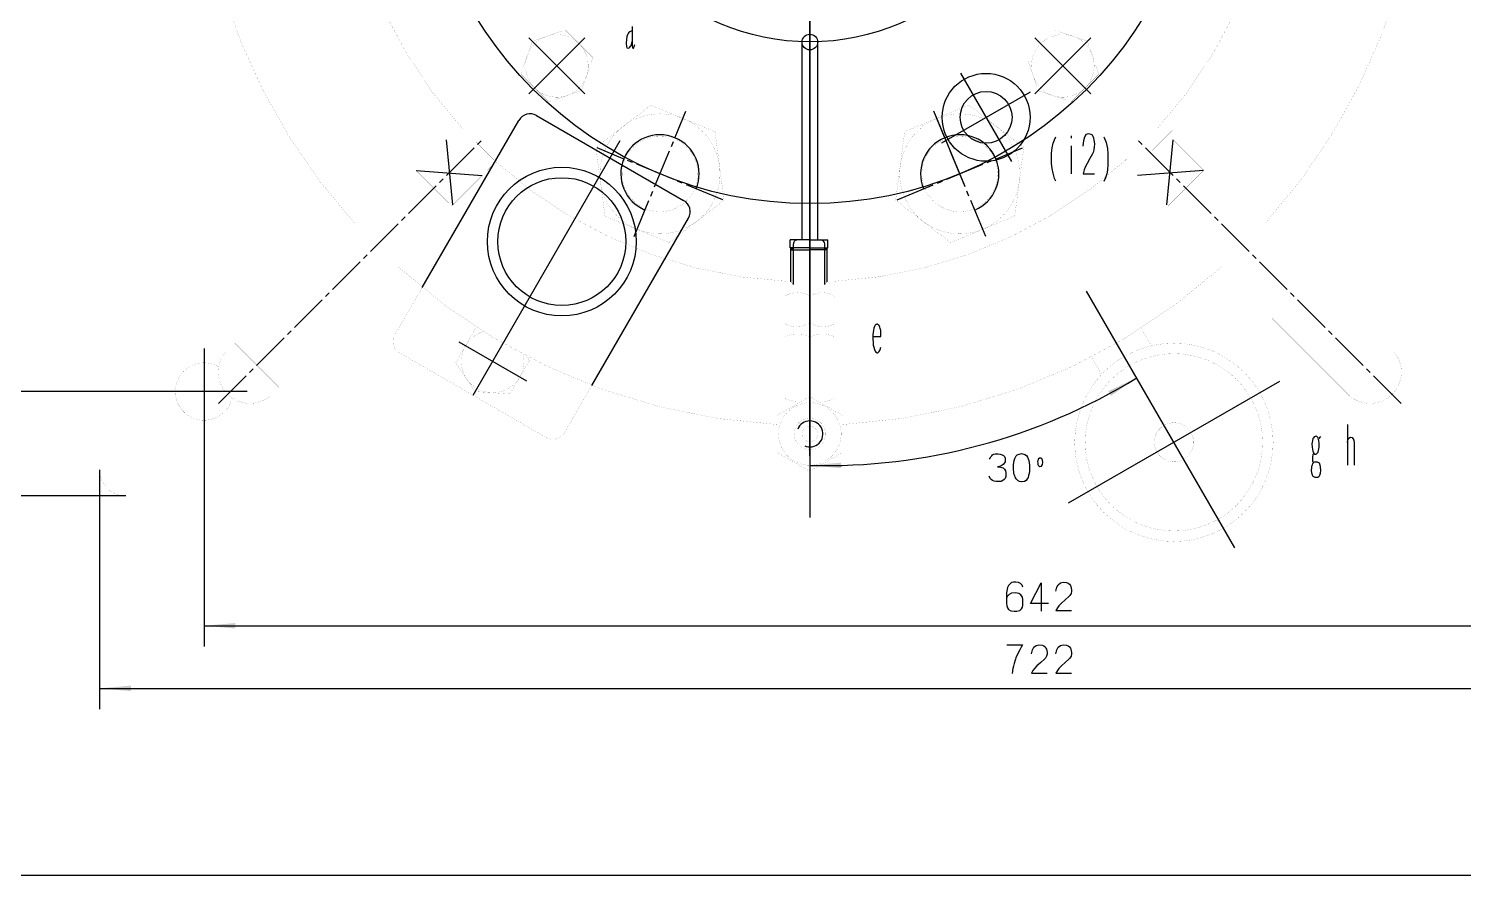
# Model space of a CAD drawing. Extents: x 0 to 2376, y 0 to 3364.
# Drawn here: x 310 to 859, y 0 to 324 of the extents above; entities that cross this region are included whole.
import ezdxf

# ---------------------------------------------------------------- set-up
doc = ezdxf.new("R2010")
doc.units = 0
doc.header["$MEASUREMENT"] = 0
doc.linetypes.add('中心线', pattern=[20.6, 15, -1.8, 2, -1.8])
for name, color, linetype in [('6', 7, 'Continuous'), ('8', 7, 'Continuous'), ('9', 7, 'Continuous')]:
    doc.layers.add(name, color=color, linetype=linetype)

# ---------------------------------------------------------------- blocks, each defined once
blk = doc.blocks.new('BLKENT10')
at = {"layer": '6', "color": 1, "linetype": 'Continuous'}
blk.add_line((609.032, 160.767), (609.032, 145.101), dxfattribs=at)
at = {"layer": '6', "color": 2, "linetype": 'Continuous'}
for p, q in [((677.883, 159.479), (678.102, 159.927)), ((678.102, 159.927), (678.322, 160.375)), ((678.322, 160.375), (678.688, 160.823)), ((678.688, 160.823), (679.017, 161.159)), ((679.017, 161.159), (679.457, 161.383)), ((679.457, 161.383), (679.969, 161.495)), ((679.969, 161.495), (681.214, 161.495)), ((681.214, 161.495), (681.982, 161.439)), ((681.982, 161.439), (682.641, 161.215)), ((682.641, 161.215), (683.153, 160.879)), ((683.153, 160.879), (683.519, 160.487)), ((683.519, 160.487), (683.776, 159.927)), ((683.776, 159.927), (683.885, 159.255)), ((687.289, 158.919), (687.546, 159.759)), ((687.546, 159.759), (687.802, 160.263)), ((687.802, 160.263), (688.058, 160.711)), ((688.058, 160.711), (688.461, 161.103)), ((688.461, 161.103), (688.827, 161.327)), ((688.827, 161.327), (690.071, 161.607)), ((690.071, 161.607), (691.389, 161.327)), ((691.389, 161.327), (692.047, 160.935)), ((692.047, 160.935), (692.45, 160.319)), ((692.45, 160.319), (692.963, 158.975)), ((696.513, 159.535), (696.293, 158.863)), ((696.952, 159.927), (696.513, 159.535)), ((697.684, 159.871), (696.952, 159.927)), ((697.977, 159.535), (697.684, 159.871)), ((698.16, 159.087), (697.977, 159.535)), ((681.653, 156.735), (680.848, 156.567)), ((680.848, 156.567), (681.506, 156.511)), ((681.506, 156.511), (682.568, 156.287)), ((682.312, 156.959), (681.653, 156.735)), ((683.044, 157.407), (682.312, 156.959)), ((682.568, 156.287), (683.08, 156.119)), ((683.629, 158.023), (683.044, 157.407)), ((683.08, 156.119), (683.556, 155.671)), ((683.556, 155.671), (683.959, 154.999)), ((683.776, 158.527), (683.629, 158.023)), ((683.885, 159.255), (683.776, 158.527)), ((683.959, 154.999), (684.068, 154.383)), ((684.068, 154.383), (684.068, 153.319)), ((687.07, 157.295), (687.289, 158.919)), ((687.07, 155.335), (687.07, 157.295)), ((687.106, 154.775), (687.07, 155.335)), ((687.18, 153.823), (687.106, 154.775)), ((692.999, 153.935), (692.816, 153.207)), ((692.963, 158.975), (693.182, 157.183)), ((693.146, 154.943), (692.999, 153.935)), ((693.182, 155.727), (693.146, 154.943)), ((693.182, 157.183), (693.182, 155.727)), ((696.257, 158.751), (696.293, 157.911)), ((696.293, 157.911), (696.366, 157.463)), ((696.366, 157.463), (696.476, 157.239)), ((696.476, 157.239), (696.696, 156.903)), ((696.696, 156.903), (697.172, 156.679)), ((697.172, 156.679), (697.757, 156.847)), ((697.757, 156.847), (698.16, 157.463)), ((698.27, 158.247), (698.16, 159.087)), ((698.16, 157.463), (698.27, 158.247)), ((678.102, 152.143), (677.736, 152.983)), ((678.468, 151.695), (678.102, 152.143)), ((679.017, 151.303), (678.468, 151.695)), ((679.566, 151.023), (679.017, 151.303)), ((680.408, 150.967), (679.566, 151.023)), ((682.312, 150.967), (680.408, 150.967)), ((682.934, 151.303), (682.312, 150.967)), ((683.446, 151.695), (682.934, 151.303)), ((683.776, 152.087), (683.446, 151.695)), ((684.032, 152.815), (683.776, 152.087)), ((684.068, 153.319), (684.032, 152.815)), ((687.362, 153.319), (687.18, 153.823)), ((687.802, 152.367), (687.362, 153.319)), ((688.095, 151.919), (687.802, 152.367)), ((688.827, 151.247), (688.095, 151.919)), ((689.376, 150.911), (688.827, 151.247)), ((690.108, 150.743), (689.376, 150.911)), ((691.242, 150.967), (690.254, 150.743)), ((691.865, 151.303), (691.242, 150.967)), ((692.304, 151.919), (691.865, 151.303)), ((692.596, 152.479), (692.304, 151.919)), ((692.816, 153.207), (692.596, 152.479))]:
    blk.add_line(p, q, dxfattribs=at)
at = {"layer": '6', "color": 1, "linetype": 'Continuous'}
blk.add_arc((614.94, 385.417), 228.392, 268.518, 301.483, dxfattribs=at)
for points in [[(734.216, 190.644), (724.386, 183.761), (723.34, 185.573)], [(609.032, 157.101), (620.986, 158.147), (620.986, 156.055)]]:
    blk.add_solid(points, dxfattribs=at)
blk = doc.blocks.new('BLKENT16')
at = {"layer": '6', "color": 1, "linetype": 'Continuous'}
for p, q in [((337.017, 155.413), (337.017, 63.6521)), ((337.017, 71.6521), (1059.02, 71.6521))]:
    blk.add_line(p, q, dxfattribs=at)
at = {"layer": '6', "color": 2, "linetype": 'Continuous'}
for p, q in [((684.497, 88.3401), (690.536, 88.3401)), ((690.536, 88.3401), (690.024, 87.5001)), ((694.855, 87.3881), (695.697, 88.1161)), ((695.697, 88.1161), (696.758, 88.3401)), ((696.758, 88.3401), (698.003, 88.1721)), ((698.003, 88.1721), (698.662, 87.9481)), ((698.662, 87.9481), (699.138, 87.5561)), ((704.189, 87.3881), (705.03, 88.1161)), ((705.03, 88.1161), (706.092, 88.3401)), ((706.092, 88.3401), (707.336, 88.1721)), ((707.336, 88.1721), (707.995, 87.9481)), ((707.995, 87.9481), (708.471, 87.5561)), ((687.755, 82.8521), (687.572, 82.1241)), ((687.974, 83.4121), (687.755, 82.8521)), ((688.523, 84.7001), (687.974, 83.4121)), ((689.402, 86.3801), (688.523, 84.7001)), ((690.024, 87.5001), (689.402, 86.3801)), ((693.904, 84.9241), (694.27, 86.4361)), ((694.27, 86.4361), (694.855, 87.3881)), ((698.881, 82.8521), (697.491, 81.6201)), ((699.284, 83.2441), (698.881, 82.8521)), ((699.138, 87.5561), (699.467, 87.1081)), ((699.723, 83.9721), (699.284, 83.2441)), ((699.467, 87.1081), (699.687, 86.6601)), ((699.687, 86.6601), (699.943, 85.4281)), ((699.87, 84.7561), (699.723, 83.9721)), ((699.943, 85.4281), (699.87, 84.7561)), ((703.237, 84.9241), (703.603, 86.4361)), ((703.603, 86.4361), (704.189, 87.3881)), ((708.215, 82.8521), (706.824, 81.6201)), ((708.617, 83.2441), (708.215, 82.8521)), ((708.471, 87.5561), (708.8, 87.1081)), ((709.057, 83.9721), (708.617, 83.2441)), ((708.8, 87.1081), (709.02, 86.6601)), ((709.02, 86.6601), (709.276, 85.4281)), ((709.203, 84.7561), (709.057, 83.9721)), ((709.276, 85.4281), (709.203, 84.7561)), ((686.803, 79.2681), (686.51, 77.3081)), ((687.023, 80.2201), (686.803, 79.2681)), ((687.242, 81.1721), (687.023, 80.2201)), ((687.572, 82.1241), (687.242, 81.1721)), ((694.489, 78.5401), (693.904, 77.5321)), ((693.904, 77.5321), (699.943, 77.5321)), ((695.038, 79.2681), (694.489, 78.5401)), ((696.026, 80.2761), (695.038, 79.2681)), ((697.491, 81.6201), (696.026, 80.2761)), ((703.823, 78.5401), (703.237, 77.5321)), ((703.237, 77.5321), (709.276, 77.5321)), ((704.372, 79.2681), (703.823, 78.5401)), ((705.36, 80.2761), (704.372, 79.2681)), ((706.824, 81.6201), (705.36, 80.2761))]:
    blk.add_line(p, q, dxfattribs=at)
at = {"layer": '6', "color": 1, "linetype": 'Continuous'}
blk.add_solid([(337.017, 71.6521), (348.971, 72.698), (348.971, 70.6062)], dxfattribs=at)
blk = doc.blocks.new('BLKENT17')
at = {"layer": '6', "color": 1, "linetype": 'Continuous'}
for p, q in [((377.017, 168.867), (377.017, 87.6429)), ((377.017, 95.6429), (1019.02, 95.6429))]:
    blk.add_line(p, q, dxfattribs=at)
at = {"layer": '6', "color": 2, "linetype": 'Continuous'}
for p, q in [((684.716, 110.371), (684.607, 109.643)), ((685.119, 111.099), (684.716, 110.371)), ((685.705, 111.771), (685.119, 111.099)), ((686.29, 112.163), (685.705, 111.771)), ((686.986, 112.331), (686.29, 112.163)), ((687.901, 112.331), (686.986, 112.331)), ((688.999, 112.219), (687.901, 112.331)), ((689.731, 111.827), (688.999, 112.219)), ((690.39, 111.155), (689.731, 111.827)), ((690.646, 110.427), (690.39, 111.155)), ((693.537, 104.155), (697.637, 112.107)), ((697.637, 112.107), (697.637, 101.243)), ((703.237, 108.915), (703.603, 110.427)), ((703.603, 110.427), (704.188, 111.379)), ((704.188, 111.379), (705.03, 112.107)), ((705.03, 112.107), (706.092, 112.331)), ((706.092, 112.331), (707.336, 112.163)), ((707.336, 112.163), (707.995, 111.939)), ((707.995, 111.939), (708.471, 111.547)), ((708.471, 111.547), (708.8, 111.099)), ((708.8, 111.099), (709.02, 110.651)), ((709.02, 110.651), (709.276, 109.419)), ((684.607, 109.643), (684.387, 108.299)), ((684.387, 108.299), (684.387, 104.267)), ((684.716, 106.955), (684.46, 106.507)), ((685.339, 107.571), (684.716, 106.955)), ((686.29, 108.075), (685.339, 107.571)), ((687.754, 108.243), (686.29, 108.075)), ((689.072, 107.963), (687.754, 108.243)), ((689.877, 107.515), (689.072, 107.963)), ((690.426, 106.619), (689.877, 107.515)), ((690.646, 105.723), (690.426, 106.619)), ((690.646, 104.211), (690.646, 105.723)), ((706.824, 105.611), (705.36, 104.267)), ((708.214, 106.843), (706.824, 105.611)), ((708.617, 107.235), (708.214, 106.843)), ((709.056, 107.963), (708.617, 107.235)), ((709.203, 108.747), (709.056, 107.963)), ((709.276, 109.419), (709.203, 108.747)), ((684.387, 104.267), (684.46, 103.315)), ((684.46, 103.315), (684.68, 102.531)), ((684.68, 102.531), (685.156, 101.859)), ((685.156, 101.859), (686.034, 101.411)), ((686.034, 101.411), (687.279, 101.299)), ((687.279, 101.299), (688.267, 101.299)), ((688.267, 101.299), (689.438, 101.523)), ((689.438, 101.523), (690.133, 102.139)), ((690.133, 102.139), (690.463, 102.755)), ((690.463, 102.755), (690.646, 103.427)), ((690.646, 103.427), (690.646, 104.211)), ((700.455, 104.155), (693.537, 104.155)), ((703.822, 102.531), (703.237, 101.523)), ((703.237, 101.523), (709.276, 101.523)), ((704.371, 103.259), (703.822, 102.531)), ((705.36, 104.267), (704.371, 103.259))]:
    blk.add_line(p, q, dxfattribs=at)
at = {"layer": '6', "color": 1, "linetype": 'Continuous'}
blk.add_solid([(377.017, 95.6429), (388.971, 96.6887), (388.971, 94.597)], dxfattribs=at)
blk = doc.blocks.new('BLKENT18')
at = {"layer": '6', "color": 1, "linetype": 'Continuous'}
for p, q in [((362.894, 629.413), (212.79, 629.413)), ((220.79, 185.413), (220.79, 629.413)), ((360.471, 185.413), (212.79, 185.413))]:
    blk.add_line(p, q, dxfattribs=at)
at = {"layer": '6', "color": 2, "linetype": 'Continuous'}
for p, q in [((212.278, 419.185), (212.278, 412.267)), ((212.278, 412.267), (204.326, 416.366)), ((204.326, 416.366), (215.19, 416.366)), ((212.278, 402.934), (204.326, 407.033)), ((204.326, 407.033), (215.19, 407.033)), ((212.278, 409.851), (212.278, 402.934)), ((212.278, 393.6), (204.326, 397.7)), ((204.326, 397.7), (215.19, 397.7)), ((212.278, 400.518), (212.278, 393.6))]:
    blk.add_line(p, q, dxfattribs=at)
at = {"layer": '6', "color": 1, "linetype": 'Continuous'}
for points in [[(220.79, 629.413), (221.836, 617.458), (219.744, 617.458)], [(220.79, 185.413), (219.744, 197.367), (221.836, 197.367)]]:
    blk.add_solid(points, dxfattribs=at)
blk = doc.blocks.new('BLKENT19')
at = {"layer": '6', "color": 1, "linetype": 'Continuous'}
for p, q in [((357.291, 669.413), (186.46, 669.413)), ((194.46, 145.413), (194.46, 669.413)), ((347.017, 145.413), (186.46, 145.413))]:
    blk.add_line(p, q, dxfattribs=at)
at = {"layer": '6', "color": 2, "linetype": 'Continuous'}
for p, q in [((185.948, 419.185), (185.948, 412.267)), ((185.948, 412.267), (177.996, 416.366)), ((177.996, 416.366), (188.86, 416.366)), ((177.772, 406.155), (177.94, 407.399)), ((177.94, 407.399), (178.164, 408.058)), ((178.164, 408.058), (178.556, 408.534)), ((178.556, 408.534), (179.004, 408.863)), ((179.004, 408.863), (179.452, 409.083)), ((179.452, 409.083), (180.684, 409.339)), ((180.684, 409.339), (181.356, 409.266)), ((181.356, 409.266), (182.14, 409.119)), ((182.14, 409.119), (182.868, 408.68)), ((182.868, 408.68), (183.26, 408.277)), ((183.26, 408.277), (184.492, 406.887)), ((184.492, 406.887), (185.836, 405.423)), ((188.58, 403.3), (188.58, 409.339)), ((177.996, 405.093), (177.772, 406.155)), ((178.724, 404.251), (177.996, 405.093)), ((179.676, 403.666), (178.724, 404.251)), ((181.188, 403.3), (179.676, 403.666)), ((185.836, 405.423), (186.844, 404.434)), ((186.844, 404.434), (187.572, 403.885)), ((187.572, 403.885), (188.58, 403.3)), ((177.716, 400.006), (177.716, 394.442)), ((182.14, 397.517), (182.588, 398.908)), ((182.14, 396.455), (182.14, 397.517)), ((182.42, 395.357), (182.14, 396.455)), ((182.588, 398.908), (183.148, 399.566)), ((183.148, 399.566), (183.652, 399.823)), ((183.652, 399.823), (184.324, 399.969)), ((184.324, 399.969), (185.444, 400.042)), ((185.444, 400.042), (186.564, 399.932)), ((186.564, 399.932), (187.18, 399.713)), ((187.18, 399.713), (187.74, 399.383)), ((187.74, 399.383), (188.356, 398.651)), ((188.356, 398.651), (188.748, 397.736)), ((188.636, 395.87), (188.356, 395.211)), ((188.748, 396.419), (188.636, 395.87)), ((188.748, 397.736), (188.748, 396.419)), ((177.716, 394.442), (183.036, 394.149)), ((183.036, 394.149), (182.42, 395.357)), ((187.236, 394.149), (186.9, 393.93)), ((187.628, 394.332), (187.236, 394.149)), ((188.356, 395.211), (187.628, 394.332))]:
    blk.add_line(p, q, dxfattribs=at)
at = {"layer": '6', "color": 1, "linetype": 'Continuous'}
for points in [[(194.46, 669.413), (195.506, 657.458), (193.414, 657.458)], [(194.46, 145.413), (193.414, 157.367), (195.506, 157.367)]]:
    blk.add_solid(points, dxfattribs=at)
blk = doc.blocks.new('BLKENT83')
at = {"layer": '8', "color": 15, "linetype": 'Continuous'}
blk.add_line((0, 0), (2376, 0), dxfattribs=at)
at = {"layer": '8', "color": 7, "linetype": 'Continuous', "const_width": 0.03}
blk.add_lwpolyline([(100, 40), (2336, 40)], dxfattribs=at)
blk = doc.blocks.new('BLKENT185')
at = {"layer": '9', "color": 5, "linetype": '中心线'}
blk.add_line((382.502, 180.839), (483.679, 282.016), dxfattribs=at)
at = {"layer": '9', "color": 1, "linetype": 'Continuous'}
for p, q in [((472.322, 257.015), (469.921, 281.901)), ((458.201, 270.18), (483.564, 268.257))]:
    blk.add_line(p, q, dxfattribs=at)
at = {"layer": '9', "color": 7, "linetype": 'Continuous', "const_width": 0.03}
for points in [[(475.662, 286.205), (472.595, 283.138)], [(488.587, 273.28), (475.662, 286.205)], [(385.336, 200.692), (470.189, 285.544)], [(469.921, 281.901), (458.201, 270.18)], [(483.564, 268.257), (469.921, 281.901)], [(470.189, 285.544), (487.159, 268.574)], [(472.595, 283.138), (485.52, 270.213)], [(458.201, 270.18), (471.844, 256.537)], [(485.52, 270.213), (488.587, 273.28)], [(402.307, 183.721), (487.159, 268.574)], [(471.844, 256.537), (483.564, 268.257)], [(405.655, 187.07), (388.685, 204.04)]]:
    blk.add_lwpolyline(points, dxfattribs=at)
blk.add_lwpolyline([(385.336, 200.692, 0.92088), (402.307, 183.721, -0.1)], format="xyb", dxfattribs=at)
blk = doc.blocks.new('BLKENT146')
at = {"layer": '9'}
blk.add_blockref('BLKENT185', (0, 0), dxfattribs=at)
blk = doc.blocks.new('BLKENT161')
at = {"layer": '9', "color": 5, "linetype": '中心线'}
for p, q in [((541.679, 244.81), (561.579, 292.852)), ((575.65, 258.881), (527.608, 278.781))]:
    blk.add_line(p, q, dxfattribs=at)
at = {"layer": '9', "color": 7, "linetype": 'Continuous', "const_width": 0.03}
for points in [[(548.163, 295.161), (527.092, 278.994)], [(572.698, 284.999), (548.163, 295.161)], [(576.166, 258.667), (572.698, 284.999)], [(527.092, 278.994), (530.56, 252.663)], [(555.095, 242.5), (576.166, 258.667)], [(530.56, 252.663), (555.095, 242.5)]]:
    blk.add_lwpolyline(points, dxfattribs=at)
for points in [[(528.629, 268.831, 1), (574.629, 268.831, 1)], [(537.129, 268.831, 1), (566.129, 268.831, 1)]]:
    blk.add_lwpolyline(points, format="xyb", close=True, dxfattribs=at)
at = {"layer": '9', "color": 1, "linetype": 'Continuous'}
blk.add_arc((551.629, 268.831), 15, 337.5, 247.5, dxfattribs=at)
blk = doc.blocks.new('BLKENT175')
at = {"layer": '9', "color": 5, "linetype": '中心线'}
for p, q in [((676.384, 244.81), (656.484, 292.852)), ((642.413, 258.881), (690.455, 278.781))]:
    blk.add_line(p, q, dxfattribs=at)
at = {"layer": '9', "color": 7, "linetype": 'Continuous', "const_width": 0.03}
for points in [[(643.434, 268.831, 1), (689.434, 268.831, 1)], [(651.934, 268.831, 1), (680.934, 268.831, 1)]]:
    blk.add_lwpolyline(points, format="xyb", close=True, dxfattribs=at)
for points in [[(645.365, 284.999), (669.9, 295.161)], [(669.9, 295.161), (690.971, 278.994)], [(641.897, 258.667), (645.365, 284.999)], [(690.971, 278.994), (687.503, 252.663)], [(662.968, 242.5), (641.897, 258.667)], [(687.503, 252.663), (662.968, 242.5)]]:
    blk.add_lwpolyline(points, dxfattribs=at)
at = {"layer": '9', "color": 1, "linetype": 'Continuous'}
blk.add_arc((666.434, 268.831), 15, 292.5, 202.5, dxfattribs=at)
blk = doc.blocks.new('BLKENT188')
at = {"layer": '9', "color": 5, "linetype": '中心线'}
blk.add_line((835.561, 180.839), (734.384, 282.016), dxfattribs=at)
at = {"layer": '9', "color": 1, "linetype": 'Continuous'}
for p, q in [((745.741, 257.015), (748.142, 281.901)), ((759.862, 270.18), (734.499, 268.257))]:
    blk.add_line(p, q, dxfattribs=at)
at = {"layer": '9', "color": 7, "linetype": 'Continuous', "const_width": 0.03}
for points in [[(729.476, 273.28), (742.401, 286.205)], [(742.401, 286.205), (745.468, 283.138)], [(747.874, 285.544), (730.904, 268.574)], [(745.468, 283.138), (732.543, 270.213)], [(734.499, 268.257), (748.142, 281.901)], [(832.727, 200.692), (747.874, 285.544)], [(748.142, 281.901), (759.862, 270.18)], [(732.543, 270.213), (729.476, 273.28)], [(759.862, 270.18), (746.219, 256.537)], [(815.757, 183.721), (730.904, 268.574)], [(746.219, 256.537), (734.499, 268.257)], [(812.408, 187.07), (829.379, 204.04)]]:
    blk.add_lwpolyline(points, dxfattribs=at)
blk.add_lwpolyline([(815.757, 183.721, 0.920879), (832.727, 200.692, -0.1)], format="xyb", dxfattribs=at)
blk = doc.blocks.new('BLKENT177')
at = {"layer": '9'}
blk.add_blockref('BLKENT188', (0, 0), dxfattribs=at)

msp = doc.modelspace()

# ---------------------------------------------------------------- linework, layer by layer
at = {"layer": '6'}
for p, q in [((609.032, 160.767), (609.032, 652.318)), ((609.031, 354.557), (609.031, 137.104)), ((541.032, 325.276), (541.032, 317.756)), ((522.857, 320.93), (501.424, 299.498)), ((501.424, 320.93), (522.857, 299.498)), ((538.783, 320.316), (538.731, 318.956)), ((538.731, 318.956), (538.836, 317.676)), ((538.94, 321.516), (538.783, 320.316)), ((539.149, 322.076), (538.94, 321.516)), ((539.437, 322.636), (539.149, 322.076)), ((539.725, 323.036), (539.437, 322.636)), ((540.143, 323.276), (539.725, 323.036)), ((540.535, 323.516), (540.143, 323.276)), ((541.032, 323.596), (540.535, 323.516)), ((540.718, 318.476), (540.849, 318.956)), ((540.849, 318.956), (541.032, 319.516)), ((606.031, 243.486), (606.031, 319.464)), ((612.032, 243.486), (612.032, 319.464)), ((695.206, 320.93), (716.639, 299.498)), ((716.639, 320.93), (695.206, 299.498)), ((538.836, 317.676), (538.993, 317.196)), ((538.993, 317.196), (539.489, 317.036)), ((539.489, 317.036), (539.803, 317.196)), ((539.803, 317.196), (540.117, 317.356)), ((540.117, 317.356), (540.352, 317.756)), ((540.352, 317.756), (540.535, 317.996)), ((540.535, 317.996), (540.718, 318.476)), ((541.032, 317.756), (541.084, 317.276)), ((541.084, 317.276), (541.189, 317.036)), ((541.189, 317.036), (541.45, 317.036)), ((541.45, 317.036), (541.581, 317.196)), ((541.581, 317.196), (541.738, 317.596)), ((541.738, 317.596), (541.973, 318.396)), ((666.743, 307.454), (686.32, 273.545)), ((659.577, 280.711), (693.486, 300.288)), ((656.825, 292.135), (668.306, 264.419)), ((460.561, 225.255), (497.556, 289.331)), ((504.386, 291.161), (560.677, 258.661)), ((480.031, 183.978), (536.404, 281.617)), ((701.882, 278.818), (702.248, 280.578)), ((702.248, 280.578), (702.693, 281.938)), ((702.693, 281.938), (703.268, 283.058)), ((709.124, 282.978), (708.967, 282.978)), ((709.072, 283.458), (709.072, 282.498)), ((713.699, 279.458), (713.961, 281.618)), ((713.961, 281.618), (714.379, 282.978)), ((714.379, 282.978), (714.98, 284.018)), ((714.98, 284.018), (715.738, 284.338)), ((715.738, 284.338), (716.627, 284.098)), ((716.627, 284.098), (717.098, 283.778)), ((717.098, 283.778), (717.438, 283.218)), ((717.438, 283.218), (717.673, 282.578)), ((717.673, 282.578), (717.83, 281.938)), ((717.83, 281.938), (718.013, 280.178)), ((721.621, 282.978), (722.562, 280.898)), ((722.562, 280.898), (723.033, 278.578)), ((701.542, 274.738), (701.621, 276.738)), ((701.621, 272.818), (701.542, 274.738)), ((701.621, 276.738), (701.882, 278.818)), ((709.072, 279.618), (709.072, 268.818)), ((716.261, 274.738), (715.216, 272.818)), ((717.255, 276.498), (716.261, 274.738)), ((717.542, 277.058), (717.255, 276.498)), ((717.856, 278.098), (717.542, 277.058)), ((717.961, 279.218), (717.856, 278.098)), ((718.013, 280.178), (717.961, 279.218)), ((723.033, 278.578), (723.163, 276.498)), ((723.163, 276.498), (723.216, 275.138)), ((723.216, 275.138), (723.216, 272.578)), ((701.804, 270.898), (701.621, 272.818)), ((702.17, 269.058), (701.804, 270.898)), ((714.117, 270.338), (713.699, 268.898)), ((714.51, 271.378), (714.117, 270.338)), ((715.216, 272.818), (714.51, 271.378)), ((723.006, 270.258), (722.771, 268.818)), ((723.216, 272.578), (723.006, 270.258)), ((702.771, 267.058), (702.17, 269.058)), ((703.268, 266.018), (702.771, 267.058)), ((713.699, 268.898), (718.013, 268.898)), ((722.274, 267.298), (721.647, 265.938)), ((722.771, 268.818), (722.274, 267.298)), ((525.513, 187.755), (562.508, 251.831)), ((608.706, 243.486), (601.456, 243.486)), ((601.456, 240.486), (601.457, 243.486)), ((602.706, 226.489), (602.706, 241.986)), ((608.707, 243.486), (615.957, 243.486)), ((614.707, 226.49), (614.707, 241.986)), ((615.956, 240.486), (615.956, 243.486)), ((608.706, 240.486), (601.456, 240.486)), ((601.706, 227.489), (601.707, 240.486)), ((602.706, 240.486), (601.707, 239.656)), ((601.707, 239.656), (608.707, 239.657)), ((608.707, 240.486), (615.956, 240.486)), ((615.706, 239.657), (608.707, 239.657)), ((614.707, 240.486), (615.707, 239.657)), ((615.707, 227.49), (615.706, 240.486)), ((771.845, 125.468), (715.003, 223.922)), ((633.423, 208.922), (633.292, 208.042)), ((633.553, 209.642), (633.423, 208.922)), ((633.737, 210.282), (633.553, 209.642)), ((634.05, 210.842), (633.737, 210.282)), ((634.338, 211.082), (634.05, 210.842)), ((634.469, 211.162), (634.338, 211.082)), ((634.625, 211.242), (634.469, 211.162)), ((634.965, 211.242), (634.625, 211.242)), ((635.044, 211.162), (634.965, 211.242)), ((635.384, 210.922), (635.044, 211.162)), ((635.593, 210.682), (635.384, 210.922)), ((635.854, 210.122), (635.593, 210.682)), ((636.011, 209.562), (635.854, 210.122)), ((636.168, 208.842), (636.011, 209.562)), ((636.246, 208.122), (636.168, 208.842)), ((474.541, 204.469), (500.522, 189.469)), ((633.214, 207.082), (633.187, 205.722)), ((633.187, 205.722), (633.24, 204.122)), ((633.292, 208.042), (633.214, 207.082)), ((633.214, 206.442), (636.272, 206.442)), ((633.24, 204.122), (633.318, 203.162)), ((636.272, 206.442), (636.246, 208.122)), ((377.017, 201.959), (377.017, 168.867)), ((633.318, 203.162), (633.501, 202.442)), ((633.501, 202.442), (633.763, 201.482)), ((633.763, 201.482), (633.946, 201.082)), ((633.946, 201.082), (634.05, 200.842)), ((634.05, 200.842), (634.259, 200.522)), ((634.259, 200.522), (634.573, 200.362)), ((634.573, 200.362), (634.625, 200.282)), ((634.625, 200.282), (635.07, 200.282)), ((635.07, 200.282), (635.384, 200.522)), ((635.384, 200.522), (635.488, 200.602)), ((635.488, 200.602), (635.802, 201.082)), ((635.802, 201.082), (636.011, 201.562)), ((636.011, 201.562), (636.272, 202.362)), ((788.953, 189.314), (707.999, 142.575)), ((393.563, 185.413), (360.471, 185.413)), ((814.901, 172.737), (814.901, 157.137)), ((801.384, 166.017), (801.332, 165.377)), ((801.332, 165.377), (801.384, 164.097)), ((801.489, 166.577), (801.384, 166.017)), ((801.724, 167.377), (801.489, 166.577)), ((801.881, 167.697), (801.724, 167.377)), ((802.195, 168.017), (801.881, 167.697)), ((802.508, 168.177), (802.195, 168.017)), ((803.057, 168.257), (802.508, 168.177)), ((803.345, 168.097), (803.057, 168.257)), ((803.633, 167.777), (803.345, 168.097)), ((803.816, 167.297), (803.633, 167.777)), ((804.574, 168.177), (803.816, 167.297)), ((803.999, 166.577), (803.868, 167.137)), ((804.077, 165.457), (803.999, 166.577)), ((804.051, 164.097), (804.077, 165.457)), ((814.901, 165.857), (815.136, 166.737)), ((815.136, 166.737), (815.397, 167.377)), ((815.397, 167.377), (815.816, 167.777)), ((815.816, 167.777), (816.286, 167.937)), ((816.286, 167.937), (816.678, 167.777)), ((816.678, 167.777), (817.044, 167.377)), ((817.044, 167.377), (817.332, 166.817)), ((817.332, 166.817), (817.489, 165.857)), ((817.489, 165.857), (817.489, 157.137)), ((801.384, 164.097), (801.489, 163.297)), ((801.489, 163.297), (801.698, 162.497)), ((801.698, 161.217), (801.489, 160.257)), ((801.489, 160.257), (801.489, 159.617)), ((801.489, 159.617), (801.515, 158.817)), ((801.698, 162.497), (801.907, 161.857)), ((802.012, 161.697), (801.698, 161.217)), ((801.907, 161.857), (802.352, 161.457)), ((802.352, 161.457), (802.953, 161.457)), ((802.953, 161.457), (803.397, 161.777)), ((803.397, 161.777), (803.685, 162.177)), ((803.685, 162.177), (803.894, 162.817)), ((803.894, 162.817), (804.051, 164.097)), ((801.201, 155.057), (801.253, 156.417)), ((801.227, 154.417), (801.201, 155.057)), ((801.384, 153.777), (801.227, 154.417)), ((801.253, 156.417), (801.358, 157.137)), ((801.358, 157.137), (801.489, 157.377)), ((801.489, 157.377), (801.62, 157.857)), ((801.515, 158.817), (801.855, 158.177)), ((801.62, 157.857), (801.881, 158.097)), ((801.855, 158.177), (802.43, 158.417)), ((802.43, 158.417), (803.397, 158.417)), ((803.397, 158.417), (804.051, 158.097)), ((804.051, 158.097), (804.391, 157.297)), ((804.469, 154.017), (804.26, 153.217)), ((804.391, 157.297), (804.521, 156.417)), ((804.548, 155.217), (804.469, 154.017)), ((804.521, 156.417), (804.548, 155.217)), ((801.567, 153.297), (801.384, 153.777)), ((801.803, 152.817), (801.567, 153.297)), ((802.587, 152.417), (801.803, 152.817)), ((803.528, 152.417), (802.587, 152.417)), ((803.92, 152.737), (803.528, 152.417)), ((804.26, 153.217), (803.92, 152.737))]:
    msp.add_line(p, q, dxfattribs=at)
at = {"layer": '6', "const_width": 0.03}
for points in [[(741.201, 529.606, 6.59695), (787.157, 433.321, -0.1)], [(783.472, 249.947, 0.232737), (840.219, 449.569, -0.1)], [(375.833, 378.369, 0.153794), (434.591, 249.947, -0.1)], [(451.562, 232.976, 0.172032), (596.614, 172.741, -0.1)], [(621.449, 172.741, 0.172032), (766.502, 232.976, -0.1)], [(609.031, 221.974, 0.291214), (599.531, 221.974, -0.1)], [(618.531, 221.859, 0.290913), (609.031, 221.974, -0.1)], [(599.531, 211.363, 0.278798), (609.031, 211.843, -0.1)], [(609.031, 211.843, 0.274833), (618.531, 211.363, -0.1)], [(450.056, 207.058, 0.414214), (451.886, 200.228, -0.1)], [(483.998, 208.437, 0.654842), (481.531, 186.576, -0.1)], [(609.031, 206.397, 0.206816), (599.531, 206.397, -0.1)], [(618.531, 206.397, 0.207967), (609.031, 206.397, -0.1)], [(481.531, 186.576, 0.654842), (499.23, 199.642, -0.1)], [(382.641, 194.866, 3.07103), (387.739, 182.958, -0.1)], [(599.531, 182.744, 0.128867), (605.924, 181.703, -0.1)], [(612.678, 181.392, 0.188943), (618.531, 183.205, -0.1)], [(508.177, 167.728, 0.414216), (515.008, 169.558, -0.1)], [(337.017, 155.413, 0.414214), (347.017, 145.413, -0.1)]]:
    msp.add_lwpolyline(points, format="xyb", dxfattribs=at)
for points in [[(337.017, 408.051), (337.017, 155.413)], [(502.683, 319.671), (498.375, 307.009)], [(515.345, 323.98), (502.683, 319.671)], [(525.907, 313.418), (515.345, 323.98)], [(692.156, 313.418), (702.718, 323.98)], [(702.718, 323.98), (715.38, 319.671)], [(715.38, 319.671), (719.689, 307.009)], [(521.598, 300.756), (525.907, 313.418)], [(696.465, 300.756), (692.156, 313.418)], [(498.375, 307.009), (508.936, 296.448)], [(719.689, 307.009), (709.127, 296.448)], [(508.936, 296.448), (521.598, 300.756)], [(709.127, 296.448), (696.465, 300.756)], [(601.706, 227.489), (602.706, 226.489)], [(602.706, 226.489), (608.707, 226.489)], [(602.706, 224.22), (602.706, 226.489)], [(614.707, 226.49), (608.706, 226.489)], [(615.707, 227.49), (614.707, 226.49)], [(614.707, 224.22), (614.707, 226.49)], [(450.056, 207.058), (460.561, 225.255)], [(599.531, 221.974), (599.531, 211.363)], [(605.299, 223.299), (613.691, 223.299)], [(618.531, 221.859), (618.531, 211.363)], [(480.873, 209.436), (473.405, 196.501)], [(482.6, 209.322), (480.873, 209.436)], [(603.96, 210.267), (603.96, 207.375)], [(604.648, 210.299), (613.691, 210.299)], [(614.185, 210.286), (614.185, 207.378)], [(735.953, 209.635), (739.816, 202.944)], [(599.531, 206.397), (599.531, 182.744)], [(604.281, 207.379), (613.781, 207.379)], [(618.531, 206.397), (618.531, 183.205)], [(451.886, 200.228), (508.177, 167.728)], [(500.695, 198.874), (501.658, 197.436)], [(716.901, 198.633), (720.763, 191.944)], [(473.405, 196.501), (480.844, 185.386)], [(501.658, 197.436), (494.19, 184.501)], [(515.008, 169.558), (525.513, 187.755)], [(494.19, 184.501), (480.844, 185.386)], [(609.031, 183.497), (596.614, 176.328)], [(603.475, 180.158), (603.475, 181.379)], [(605.363, 181.379), (603.475, 181.379)], [(621.449, 176.328), (609.031, 183.497)], [(613.292, 181.379), (612.7, 181.379)], [(596.614, 176.328), (596.614, 161.989)], [(621.449, 161.989), (621.449, 176.328)], [(596.614, 161.989), (609.031, 154.819)], [(609.031, 154.819), (621.449, 161.989)], [(613.083, 157.158), (613.444, 157.158)], [(347.017, 145.413), (716.5, 145.413)], [(780.452, 145.413), (1049.02, 145.413)]]:
    msp.add_lwpolyline(points, dxfattribs=at)
for points in [[(500.141, 310.214, 1), (524.141, 310.214, 1)], [(693.923, 310.214, 1), (717.923, 310.214, 1)], [(710.476, 165.944, 1), (786.476, 165.944, 1)], [(714.476, 165.944, 1), (782.476, 165.944, 1)], [(597.031, 169.158, 1), (621.031, 169.158, 1)], [(603.031, 169.158, 1), (615.031, 169.158, 1)], [(606.031, 169.158, 1), (612.031, 169.158, 1)], [(740.976, 165.944, 1), (755.976, 165.944, 1)]]:
    msp.add_lwpolyline(points, format="xyb", close=True, dxfattribs=at)
at = {"layer": '6'}
for centre, radius in [((609.032, 407.413), 150), ((609.032, 407.413), 88), ((609.031, 319.342), 3), ((676.531, 290.499), 16.8439), ((676.531, 290.499), 9.9224), ((514.032, 242.868), 28.5), ((514.032, 242.868), 24.5)]:
    msp.add_circle(centre, radius, dxfattribs=at)
for centre, radius, start, end in [((501.886, 286.831), 5, 60.0001, 150), ((558.177, 254.331), 5, 330, 60), ((604.207, 241.986), 1.5, 89.9977, 180.009), ((613.206, 241.986), 1.5, 0.004662, 89.993), ((609.031, 169.158), 5, 246.729, 158.56)]:
    msp.add_arc(centre, radius, start, end, dxfattribs=at)

# ---------------------------------------------------------------- block references
for name in ['BLKENT83', 'BLKENT19', 'BLKENT18', 'BLKENT161', 'BLKENT175', 'BLKENT146', 'BLKENT177', 'BLKENT10', 'BLKENT17', 'BLKENT16']:
    msp.add_blockref(name, (0, 0), dxfattribs=at)

doc.saveas('drawing.dxf')
